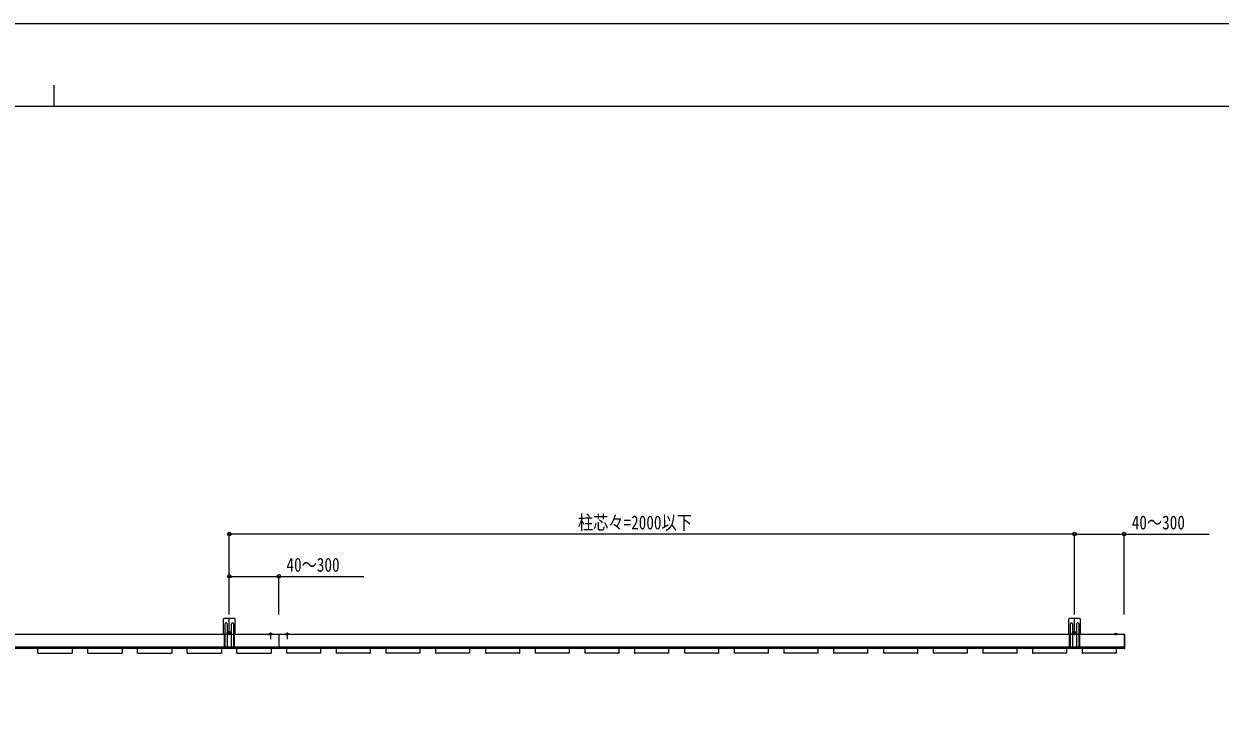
# Model space of a CAD drawing. Units: millimetres, scale not verified. Extents: x -4205 to 4205, y -2970 to 2970.
# Drawn here: x -76 to 2754, y 1302 to 2970 of the extents above; entities that cross this region are included whole.
import ezdxf
from ezdxf.enums import TextEntityAlignment as Align

# ---------------------------------------------------------------- set-up
doc = ezdxf.new("R2010")
doc.units = ezdxf.units.MM
doc.header["$LTSCALE"] = 16
for name, color, linetype in [('0-3_YKK_12', 2, 'Continuous'), ('0-4_YKK_A1', 4, 'Continuous'), ('0-5_YKK_D', 6, 'Continuous'), ('0-6_YKK_ZWAK', 7, 'Continuous')]:
    doc.layers.add(name, color=color, linetype=linetype)
doc.styles.add('ＭＳ ゴシック', font='')
doc.styles.get('ＭＳ ゴシック').set_extended_font_data('MS Gothic')

msp = doc.modelspace()

# ---------------------------------------------------------------- linework, layer by layer
at = {"layer": '0-3_YKK_12'}
for p, q in [((410.25, 1533.6), (410.25, 1565.44)), ((2410.25, 1533.6), (2410.25, 1565.44)), ((545.96, 1525.74), (544.46, 1525.74))]:
    msp.add_line(p, q, dxfattribs=at)
at = {"layer": '0-4_YKK_A1'}
for p, q in [((396.05, 1561.21), (396.05, 1525.71)), ((422.25, 1563.41), (398.25, 1563.41)), ((424.45, 1525.71), (424.45, 1561.21)), ((2396.05, 1561.21), (2396.05, 1525.71)), ((2422.25, 1563.41), (2398.25, 1563.41)), ((2424.45, 1525.71), (2424.45, 1561.21)), ((400.25, 1494.54), (400.25, 1550.91)), ((416.5, 1528.94), (404, 1528.94)), ((405.25, 1550.91), (405.25, 1494.54)), ((409, 1529.35), (408.17, 1529.35)), ((410.25, 1524.16), (410.25, 1532.66)), ((411.49, 1528.52), (412.32, 1528.52)), ((415.25, 1494.54), (415.25, 1550.91)), ((420.25, 1550.91), (420.25, 1494.54)), ((507.5, 1530.74), (507.5, 1514.71)), ((547.49, 1530.74), (547.49, 1514.71)), ((2400.25, 1494.54), (2400.25, 1550.91)), ((2416.5, 1528.94), (2404, 1528.94)), ((2405.25, 1550.91), (2405.25, 1494.54)), ((2409, 1529.35), (2408.17, 1529.35)), ((2410.25, 1524.16), (2410.25, 1532.66)), ((2411.49, 1528.52), (2412.32, 1528.52)), ((2415.25, 1494.54), (2415.25, 1550.91)), ((2420.25, 1550.91), (2420.25, 1494.54)), ((2527.5, 1525.74), (-1472.5, 1525.74)), ((397.75, 1525.71), (396.05, 1525.71)), ((397.75, 1525.71), (397.75, 1494.54)), ((422.75, 1494.54), (422.75, 1525.71)), ((424.45, 1525.71), (422.75, 1525.71)), ((502.8, 1526.25), (509.5, 1526.25)), ((502.8, 1525.74), (502.8, 1526.25)), ((502.8, 1525.74), (509.5, 1525.74)), ((512.2, 1526.25), (505.5, 1526.25)), ((512.2, 1525.74), (505.5, 1525.74)), ((506.1, 1525.74), (508.9, 1525.74)), ((512.2, 1525.74), (512.2, 1526.25)), ((527.5, 1525.74), (527.5, 1492.74)), ((542.79, 1526.25), (549.49, 1526.25)), ((542.79, 1525.74), (542.79, 1526.25)), ((542.79, 1525.74), (549.49, 1525.74)), ((552.19, 1526.25), (545.49, 1526.25)), ((552.19, 1525.74), (545.49, 1525.74)), ((546.09, 1525.74), (548.89, 1525.74)), ((552.19, 1525.74), (552.19, 1526.25)), ((2397.75, 1525.71), (2396.05, 1525.71)), ((2397.75, 1525.71), (2397.75, 1494.54)), ((2422.75, 1494.54), (2422.75, 1525.71)), ((2424.45, 1525.71), (2422.75, 1525.71)), ((2511.75, 1526.25), (2503.25, 1526.25)), ((2503.25, 1525.74), (2503.25, 1526.25)), ((2511.75, 1525.74), (2503.25, 1525.74)), ((2508.9, 1525.74), (2506.1, 1525.74)), ((2511.75, 1525.74), (2511.75, 1526.25)), ((2528, 1525.94), (2527.5, 1525.94)), ((2527.5, 1525.94), (2527.5, 1492.54)), ((2529.5, 1494.04), (2529.5, 1524.44)), ((2527.5, 1495.74), (-1472.5, 1495.74)), ((2527.5, 1492.74), (-1472.5, 1492.74)), ((-42.42, 1481.54), (-42.42, 1493.94)), ((38.61, 1494.14), (-42.22, 1494.14)), ((-42.22, 1481.34), (38.61, 1481.34)), ((38.81, 1493.94), (38.81, 1481.54)), ((75.28, 1481.54), (75.28, 1493.94)), ((156.31, 1494.14), (75.48, 1494.14)), ((75.48, 1481.34), (156.31, 1481.34)), ((156.51, 1493.94), (156.51, 1481.54)), ((192.98, 1481.54), (192.98, 1493.94)), ((274.01, 1494.14), (193.18, 1494.14)), ((193.18, 1481.34), (274.01, 1481.34)), ((274.21, 1493.94), (274.21, 1481.54)), ((310.68, 1481.54), (310.68, 1493.94)), ((391.71, 1494.14), (310.88, 1494.14)), ((310.88, 1481.34), (391.71, 1481.34)), ((391.91, 1493.94), (391.91, 1481.54)), ((397.75, 1494.54), (400.25, 1494.54)), ((404.25, 1493.54), (401.25, 1493.54)), ((405.25, 1494.54), (415.25, 1494.54)), ((416.25, 1493.54), (419.25, 1493.54)), ((420.25, 1494.54), (422.75, 1494.54)), ((428.38, 1481.54), (428.38, 1493.94)), ((509.41, 1494.14), (428.58, 1494.14)), ((428.58, 1481.34), (509.41, 1481.34)), ((509.61, 1493.94), (509.61, 1481.54)), ((545.39, 1493.94), (545.39, 1481.54)), ((545.59, 1494.14), (626.42, 1494.14)), ((626.42, 1481.34), (545.59, 1481.34)), ((626.62, 1481.54), (626.62, 1493.94)), ((663.09, 1493.94), (663.09, 1481.54)), ((663.29, 1494.14), (744.12, 1494.14)), ((744.12, 1481.34), (663.29, 1481.34)), ((744.32, 1481.54), (744.32, 1493.94)), ((780.79, 1493.94), (780.79, 1481.54)), ((780.99, 1494.14), (861.82, 1494.14)), ((861.82, 1481.34), (780.99, 1481.34)), ((862.02, 1481.54), (862.02, 1493.94)), ((898.49, 1493.94), (898.49, 1481.54)), ((898.69, 1494.14), (979.52, 1494.14)), ((979.52, 1481.34), (898.69, 1481.34)), ((979.72, 1481.54), (979.72, 1493.94)), ((1016.19, 1493.94), (1016.19, 1481.54)), ((1016.39, 1494.14), (1097.22, 1494.14)), ((1097.22, 1481.34), (1016.39, 1481.34)), ((1097.42, 1481.54), (1097.42, 1493.94)), ((1133.89, 1493.94), (1133.89, 1481.54)), ((1134.09, 1494.14), (1214.92, 1494.14)), ((1214.92, 1481.34), (1134.09, 1481.34)), ((1215.12, 1481.54), (1215.12, 1493.94)), ((1251.59, 1493.94), (1251.59, 1481.54)), ((1251.79, 1494.14), (1332.62, 1494.14)), ((1332.62, 1481.34), (1251.79, 1481.34)), ((1332.82, 1481.54), (1332.82, 1493.94)), ((1369.29, 1493.94), (1369.29, 1481.54)), ((1369.49, 1494.14), (1450.32, 1494.14)), ((1450.32, 1481.34), (1369.49, 1481.34)), ((1450.52, 1481.54), (1450.52, 1493.94)), ((1486.99, 1493.94), (1486.99, 1481.54)), ((1487.19, 1494.14), (1568.02, 1494.14)), ((1568.02, 1481.34), (1487.19, 1481.34)), ((1568.22, 1481.54), (1568.22, 1493.94)), ((1604.69, 1493.94), (1604.69, 1481.54)), ((1604.89, 1494.14), (1685.72, 1494.14)), ((1685.72, 1481.34), (1604.89, 1481.34)), ((1685.92, 1481.54), (1685.92, 1493.94)), ((1722.39, 1493.94), (1722.39, 1481.54)), ((1722.59, 1494.14), (1803.42, 1494.14)), ((1803.42, 1481.34), (1722.59, 1481.34)), ((1803.62, 1481.54), (1803.62, 1493.94)), ((1840.09, 1493.94), (1840.09, 1481.54)), ((1840.29, 1494.14), (1921.12, 1494.14)), ((1921.12, 1481.34), (1840.29, 1481.34)), ((1921.32, 1481.54), (1921.32, 1493.94)), ((1957.79, 1493.94), (1957.79, 1481.54)), ((1957.99, 1494.14), (2038.82, 1494.14)), ((2038.82, 1481.34), (1957.99, 1481.34)), ((2039.02, 1481.54), (2039.02, 1493.94)), ((2075.49, 1493.94), (2075.49, 1481.54)), ((2075.69, 1494.14), (2156.52, 1494.14)), ((2156.52, 1481.34), (2075.69, 1481.34)), ((2156.72, 1481.54), (2156.72, 1493.94)), ((2193.19, 1493.94), (2193.19, 1481.54)), ((2193.39, 1494.14), (2274.22, 1494.14)), ((2274.22, 1481.34), (2193.39, 1481.34)), ((2274.42, 1481.54), (2274.42, 1493.94)), ((2310.89, 1493.94), (2310.89, 1481.54)), ((2311.09, 1494.14), (2391.92, 1494.14)), ((2391.92, 1481.34), (2311.09, 1481.34)), ((2392.12, 1481.54), (2392.12, 1493.94)), ((2397.75, 1494.54), (2400.25, 1494.54)), ((2404.25, 1493.54), (2401.25, 1493.54)), ((2405.25, 1494.54), (2415.25, 1494.54)), ((2416.25, 1493.54), (2419.25, 1493.54)), ((2420.25, 1494.54), (2422.75, 1494.54)), ((2428.53, 1493.94), (2428.53, 1481.54)), ((2428.73, 1494.14), (2509.57, 1494.14)), ((2509.57, 1481.34), (2428.73, 1481.34)), ((2509.77, 1481.54), (2509.77, 1493.94)), ((2527.5, 1492.54), (2528, 1492.54))]:
    msp.add_line(p, q, dxfattribs=at)
for points in [[(408.17, 1529.35), (408.17, 1528.52), (409, 1528.52)], [(410.66, 1530.18), (410.66, 1531.01), (409.83, 1531.01), (409.83, 1530.18)], [(412.32, 1528.52), (412.32, 1529.35), (411.49, 1529.35)], [(2408.17, 1529.35), (2408.17, 1528.52), (2409, 1528.52)], [(2410.66, 1530.18), (2410.66, 1531.01), (2409.83, 1531.01), (2409.83, 1530.18)], [(2412.32, 1528.52), (2412.32, 1529.35), (2411.49, 1529.35)], [(409.83, 1527.69), (409.83, 1526.86), (410.66, 1526.86), (410.66, 1527.69)], [(505.4, 1527.89), (506.35, 1525.94), (507.5, 1525.33)], [(509.6, 1527.89), (508.65, 1525.94), (507.5, 1525.33)], [(545.39, 1527.89), (546.34, 1525.94), (547.49, 1525.33)], [(549.59, 1527.89), (548.64, 1525.94), (547.49, 1525.33)], [(2409.83, 1527.69), (2409.83, 1526.86), (2410.66, 1526.86), (2410.66, 1527.69)], [(2505.42, 1527.83), (2506.35, 1525.93), (2507.5, 1525.32)], [(2509.57, 1527.83), (2508.64, 1525.93), (2507.5, 1525.32)]]:
    msp.add_lwpolyline(points, dxfattribs=at)
for centre in [(410.25, 1528.94), (2410.25, 1528.94)]:
    msp.add_circle(centre, 4.25, dxfattribs=at)
for centre, radius, start, end in [((398.25, 1561.21), 2.2, 90, 180), ((422.25, 1561.21), 2.2, 0, 90), ((2398.25, 1561.21), 2.2, 90, 180), ((2422.25, 1561.21), 2.2, 0, 90), ((402.75, 1550.91), 2.5, 0, 180), ((409, 1530.18), 0.83, 270, 0), ((409, 1527.69), 0.83, 0, 90), ((411.49, 1530.18), 0.83, 180, 270), ((411.49, 1527.69), 0.83, 90, 180), ((417.75, 1550.91), 2.5, 0, 180), ((2402.75, 1550.91), 2.5, 0, 180), ((2409, 1530.18), 0.83, 270, 0), ((2409, 1527.69), 0.83, 0, 90), ((2411.49, 1530.18), 0.83, 180, 270), ((2411.49, 1527.69), 0.83, 90, 180), ((2417.75, 1550.91), 2.5, 0, 180), ((507.5, 1521.69), 6.55, 44.12696, 135.87304), ((547.49, 1521.69), 6.55, 44.12696, 135.87304), ((2507.5, 1522.71), 5.53, 39.79413, 140.20587), ((2528, 1524.44), 1.5, 0.00058, 89.99825), ((-42.22, 1493.94), 0.2, 90, 180), ((-42.22, 1481.54), 0.2, 180, 270), ((38.61, 1493.94), 0.2, 0, 90), ((38.61, 1481.54), 0.2, 270, 0), ((75.48, 1493.94), 0.2, 90, 180), ((75.48, 1481.54), 0.2, 180, 270), ((156.31, 1493.94), 0.2, 0, 90), ((156.31, 1481.54), 0.2, 270, 0), ((193.18, 1493.94), 0.2, 90, 180), ((193.18, 1481.54), 0.2, 180, 270), ((274.01, 1493.94), 0.2, 0, 90), ((274.01, 1481.54), 0.2, 270, 0), ((310.88, 1493.94), 0.2, 90, 180), ((310.88, 1481.54), 0.2, 180, 270), ((391.71, 1493.94), 0.2, 0, 90), ((391.71, 1481.54), 0.2, 270, 0), ((401.25, 1494.54), 1, 180, 270), ((404.25, 1494.54), 1, 270, 0), ((416.25, 1494.54), 1, 180, 270), ((419.25, 1494.54), 1, 270, 0), ((428.58, 1493.94), 0.2, 90, 180), ((428.58, 1481.54), 0.2, 180, 270), ((509.41, 1493.94), 0.2, 0, 90), ((509.41, 1481.54), 0.2, 270, 0), ((545.59, 1493.94), 0.2, 90, 180), ((545.59, 1481.54), 0.2, 180, 270), ((626.42, 1493.94), 0.2, 0, 90), ((626.42, 1481.54), 0.2, 270, 0), ((663.29, 1493.94), 0.2, 90, 180), ((663.29, 1481.54), 0.2, 180, 270), ((744.12, 1493.94), 0.2, 0, 90), ((744.12, 1481.54), 0.2, 270, 0), ((780.99, 1493.94), 0.2, 90, 180), ((780.99, 1481.54), 0.2, 180, 270), ((861.82, 1493.94), 0.2, 0, 90), ((861.82, 1481.54), 0.2, 270, 0), ((898.69, 1493.94), 0.2, 90, 180), ((898.69, 1481.54), 0.2, 180, 270), ((979.52, 1493.94), 0.2, 0, 90), ((979.52, 1481.54), 0.2, 270, 0), ((1016.39, 1493.94), 0.2, 90, 180), ((1016.39, 1481.54), 0.2, 180, 270), ((1097.22, 1493.94), 0.2, 0, 90), ((1097.22, 1481.54), 0.2, 270, 0), ((1134.09, 1493.94), 0.2, 90, 180), ((1134.09, 1481.54), 0.2, 180, 270), ((1214.92, 1493.94), 0.2, 0, 90), ((1214.92, 1481.54), 0.2, 270, 0), ((1251.79, 1493.94), 0.2, 90, 180), ((1251.79, 1481.54), 0.2, 180, 270), ((1332.62, 1493.94), 0.2, 0, 90), ((1332.62, 1481.54), 0.2, 270, 0), ((1369.49, 1493.94), 0.2, 90, 180), ((1369.49, 1481.54), 0.2, 180, 270), ((1450.32, 1493.94), 0.2, 0, 90), ((1450.32, 1481.54), 0.2, 270, 0), ((1487.19, 1493.94), 0.2, 90, 180), ((1487.19, 1481.54), 0.2, 180, 270), ((1568.02, 1493.94), 0.2, 0, 90), ((1568.02, 1481.54), 0.2, 270, 0), ((1604.89, 1493.94), 0.2, 90, 180), ((1604.89, 1481.54), 0.2, 180, 270), ((1685.72, 1493.94), 0.2, 0, 90), ((1685.72, 1481.54), 0.2, 270, 0), ((1722.59, 1493.94), 0.2, 90, 180), ((1722.59, 1481.54), 0.2, 180, 270), ((1803.42, 1493.94), 0.2, 0, 90), ((1803.42, 1481.54), 0.2, 270, 0), ((1840.29, 1493.94), 0.2, 90, 180), ((1840.29, 1481.54), 0.2, 180, 270), ((1921.12, 1493.94), 0.2, 0, 90), ((1921.12, 1481.54), 0.2, 270, 0), ((1957.99, 1493.94), 0.2, 90, 180), ((1957.99, 1481.54), 0.2, 180, 270), ((2038.82, 1493.94), 0.2, 0, 90), ((2038.82, 1481.54), 0.2, 270, 0), ((2075.69, 1493.94), 0.2, 90, 180), ((2075.69, 1481.54), 0.2, 180, 270), ((2156.52, 1493.94), 0.2, 0, 90), ((2156.52, 1481.54), 0.2, 270, 0), ((2193.39, 1493.94), 0.2, 90, 180), ((2193.39, 1481.54), 0.2, 180, 270), ((2274.22, 1493.94), 0.2, 0, 90), ((2274.22, 1481.54), 0.2, 270, 0), ((2311.09, 1493.94), 0.2, 90, 180), ((2311.09, 1481.54), 0.2, 180, 270), ((2391.92, 1493.94), 0.2, 0, 90), ((2391.92, 1481.54), 0.2, 270, 0), ((2401.25, 1494.54), 1, 180, 270), ((2404.25, 1494.54), 1, 270, 0), ((2416.25, 1494.54), 1, 180, 270), ((2419.25, 1494.54), 1, 270, 0), ((2428.73, 1493.94), 0.2, 90, 180), ((2428.73, 1481.54), 0.2, 180, 270), ((2509.57, 1493.94), 0.2, 0, 90), ((2509.57, 1481.54), 0.2, 270, 0), ((2528, 1494.04), 1.5, 269.99883, 0)]:
    msp.add_arc(centre, radius, start, end, dxfattribs=at)
at = {"layer": '0-5_YKK_D'}
for p, q in [((410.25, 1573.41), (410.25, 1764.41)), ((2410.25, 1763.41), (410.25, 1763.41)), ((2410.25, 1573.41), (2410.25, 1764.41)), ((2410.25, 1573.41), (2410.25, 1764.41)), ((2527.5, 1573.41), (2527.5, 1764.41)), ((410.25, 1573.41), (410.25, 1664.41)), ((527.5, 1573.41), (527.5, 1664.41))]:
    msp.add_line(p, q, dxfattribs=at)
for points in [[(2410.25, 1763.41), (2527.5, 1763.41), (2728.9, 1763.41)], [(410.25, 1663.41), (527.5, 1663.41), (728.9, 1663.41)]]:
    msp.add_lwpolyline(points, dxfattribs=at)
for centre in [(410.25, 1763.41), (2410.25, 1763.41), (2410.25, 1763.41), (2527.5, 1763.41), (410.25, 1663.41), (527.5, 1663.41)]:
    msp.add_circle(centre, 4.25, dxfattribs=at)
at = {"layer": '0-6_YKK_ZWAK'}
for p, q in [((-4.98, 2825), (-4.98, 2775)), ((3895.02, 2775), (-3904.98, 2775))]:
    msp.add_line(p, q, dxfattribs=at)
msp.add_lwpolyline([(-4205, -2970), (4205, -2970), (4205, 2970), (-4205, 2970)], close=True, dxfattribs=at)

# ---------------------------------------------------------------- texts
at = {"layer": '0-5_YKK_D', "style": 'ＭＳ ゴシック', "width": 0.8}
for s, p in [('柱芯々=2000以下', (1235.05, 1764.41)), ('40～300', (2545.5, 1764.41)), ('40～300', (545.5, 1664.41))]:
    msp.add_text(s, height=32.99, dxfattribs=at).set_placement(p, align=Align.BOTTOM_LEFT)

doc.saveas('drawing.dxf')
